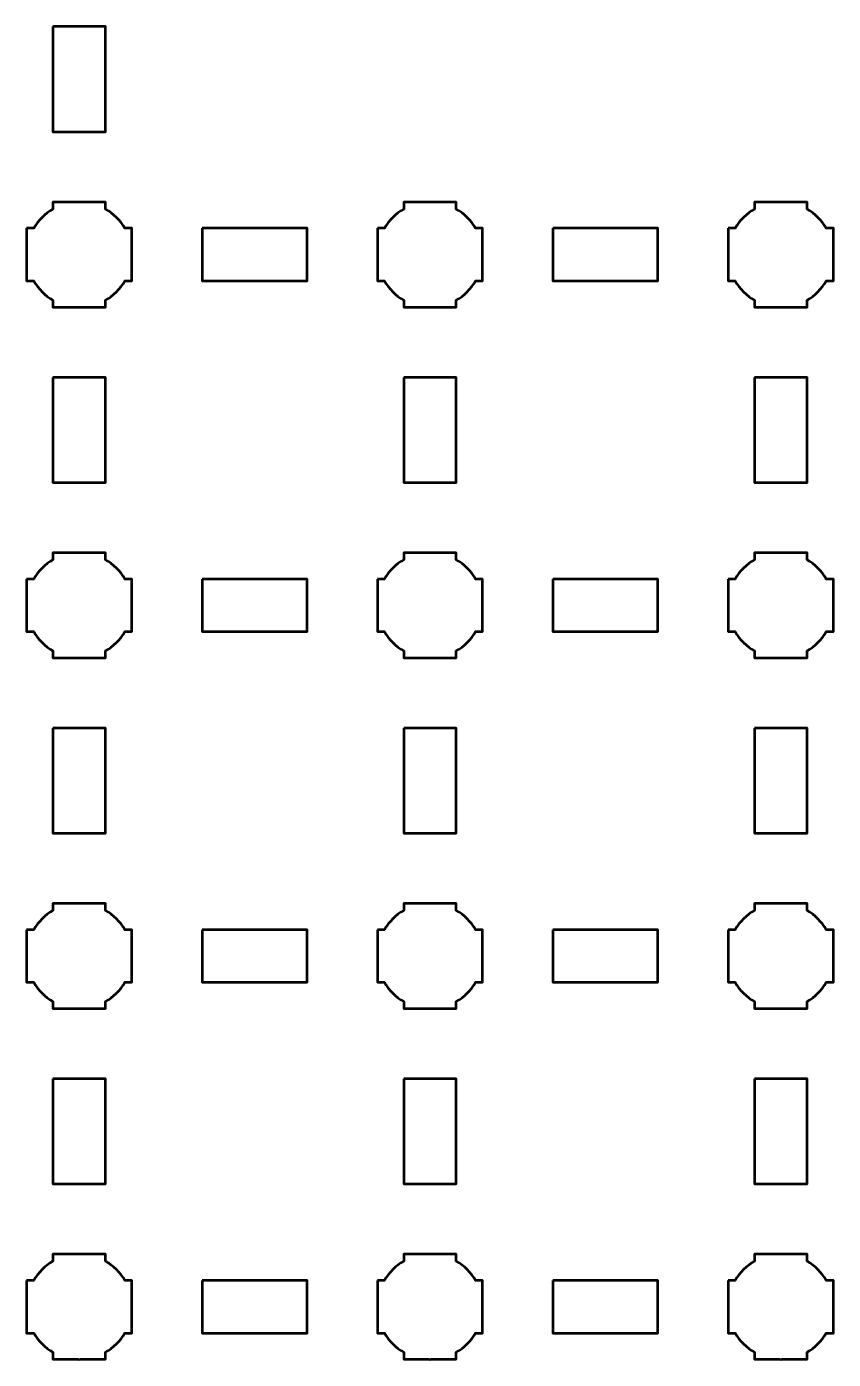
# Model space of a CAD drawing. Header units: centimetres. Extents: x -20.8 to -0.2, y -25.2 to -4.5.
# Drawn here: x -10.8 to -6.2, y -13.15 to -5.55 of the extents above; entities that cross this region are included whole.
import ezdxf

# ---------------------------------------------------------------- set-up
doc = ezdxf.new("R2010")
doc.units = ezdxf.units.CM
doc.header["$MEASUREMENT"] = 0
doc.layers.add('Layer 1', color=7, linetype='Continuous')

msp = doc.modelspace()

# ---------------------------------------------------------------- linework, layer by layer
at = {"layer": 'Layer 1', "lineweight": 53}
for points, knots in [([(-10.64995, -5.54992), (-10.64995, -5.54992), (-10.34994, -5.54992), (-10.34994, -5.54992), (-10.34994, -5.54992), (-10.34994, -5.54992), (-10.34994, -6.14993), (-10.34994, -6.14993), (-10.34994, -6.14993), (-10.34994, -6.14993), (-10.64995, -6.14993), (-10.64995, -6.14993), (-10.64995, -6.14993), (-10.64995, -6.14993), (-10.64995, -5.54992), (-10.64995, -5.54992)], [0, 0, 0, 0, 0.25, 0.25, 0.25, 0.25, 0.5, 0.5, 0.5, 0.5, 0.75, 0.75, 0.75, 0.75, 1, 1, 1, 1]), ([(-10.80001, -6.69995), (-10.80001, -6.69995), (-10.75981, -6.69995), (-10.75981, -6.69995), (-10.75981, -6.69995), (-10.73348, -6.65443), (-10.69552, -6.6165), (-10.65001, -6.59017), (-10.65001, -6.59017), (-10.65001, -6.59017), (-10.65001, -6.54995), (-10.65001, -6.54995), (-10.65001, -6.54995), (-10.65001, -6.54995), (-10.35001, -6.54995), (-10.35001, -6.54995), (-10.35001, -6.54995), (-10.35001, -6.54995), (-10.35001, -6.59014), (-10.35001, -6.59014), (-10.35001, -6.59014), (-10.30448, -6.61647), (-10.26649, -6.65442), (-10.24013, -6.69995), (-10.24013, -6.69995), (-10.24013, -6.69995), (-10.20001, -6.69995), (-10.20001, -6.69995), (-10.20001, -6.69995), (-10.20001, -6.69995), (-10.20001, -6.84537), (-10.20001, -6.84537), (-10.20001, -6.84537), (-10.20001, -6.84537), (-10.19995, -6.85002), (-10.19995, -6.85002), (-10.19995, -6.85002), (-10.19995, -6.85002), (-10.20001, -6.85466), (-10.20001, -6.85466), (-10.20001, -6.85466), (-10.20001, -6.85466), (-10.20001, -6.99995), (-10.20001, -6.99995), (-10.20001, -6.99995), (-10.20001, -6.99995), (-10.24008, -6.99995), (-10.24008, -6.99995), (-10.24008, -6.99995), (-10.26643, -7.04552), (-10.30443, -7.08353), (-10.35001, -7.10989), (-10.35001, -7.10989), (-10.35001, -7.10989), (-10.35001, -7.14995), (-10.35001, -7.14995), (-10.35001, -7.14995), (-10.35001, -7.14995), (-10.49329, -7.14995), (-10.49329, -7.14995), (-10.49329, -7.14995), (-10.49329, -7.14995), (-10.49996, -7.15003), (-10.49996, -7.15003), (-10.49996, -7.15003), (-10.49996, -7.15003), (-10.50664, -7.14995), (-10.50664, -7.14995), (-10.50664, -7.14995), (-10.50664, -7.14995), (-10.65001, -7.14995), (-10.65001, -7.14995), (-10.65001, -7.14995), (-10.65001, -7.14995), (-10.65001, -7.10985), (-10.65001, -7.10985), (-10.65001, -7.10985), (-10.69555, -7.08349), (-10.73353, -7.0455), (-10.75986, -6.99995), (-10.75986, -6.99995), (-10.75986, -6.99995), (-10.80001, -6.99995), (-10.80001, -6.99995), (-10.80001, -6.99995), (-10.80001, -6.99995), (-10.80001, -6.69995), (-10.80001, -6.69995)], [0, 0, 0, 0, 0.0454545, 0.0454545, 0.0454545, 0.0454545, 0.0909091, 0.0909091, 0.0909091, 0.0909091, 0.1363636, 0.1363636, 0.1363636, 0.1363636, 0.1818182, 0.1818182, 0.1818182, 0.1818182, 0.2272727, 0.2272727, 0.2272727, 0.2272727, 0.2727273, 0.2727273, 0.2727273, 0.2727273, 0.3181818, 0.3181818, 0.3181818, 0.3181818, 0.3636364, 0.3636364, 0.3636364, 0.3636364, 0.4090909, 0.4090909, 0.4090909, 0.4090909, 0.4545455, 0.4545455, 0.4545455, 0.4545455, 0.5, 0.5, 0.5, 0.5, 0.5454545, 0.5454545, 0.5454545, 0.5454545, 0.5909091, 0.5909091, 0.5909091, 0.5909091, 0.6363636, 0.6363636, 0.6363636, 0.6363636, 0.6818182, 0.6818182, 0.6818182, 0.6818182, 0.7272727, 0.7272727, 0.7272727, 0.7272727, 0.7727273, 0.7727273, 0.7727273, 0.7727273, 0.8181818, 0.8181818, 0.8181818, 0.8181818, 0.8636364, 0.8636364, 0.8636364, 0.8636364, 0.9090909, 0.9090909, 0.9090909, 0.9090909, 0.9545455, 0.9545455, 0.9545455, 0.9545455, 1, 1, 1, 1]), ([(-8.80001, -6.69995), (-8.80001, -6.69995), (-8.75981, -6.69995), (-8.75981, -6.69995), (-8.75981, -6.69995), (-8.73348, -6.65443), (-8.69552, -6.6165), (-8.65001, -6.59017), (-8.65001, -6.59017), (-8.65001, -6.59017), (-8.65001, -6.54995), (-8.65001, -6.54995), (-8.65001, -6.54995), (-8.65001, -6.54995), (-8.35001, -6.54995), (-8.35001, -6.54995), (-8.35001, -6.54995), (-8.35001, -6.54995), (-8.35001, -6.59014), (-8.35001, -6.59014), (-8.35001, -6.59014), (-8.30448, -6.61647), (-8.26649, -6.65442), (-8.24013, -6.69995), (-8.24013, -6.69995), (-8.24013, -6.69995), (-8.20001, -6.69995), (-8.20001, -6.69995), (-8.20001, -6.69995), (-8.20001, -6.69995), (-8.20001, -6.84537), (-8.20001, -6.84537), (-8.20001, -6.84537), (-8.20001, -6.84537), (-8.19995, -6.85002), (-8.19995, -6.85002), (-8.19995, -6.85002), (-8.19995, -6.85002), (-8.20001, -6.85466), (-8.20001, -6.85466), (-8.20001, -6.85466), (-8.20001, -6.85466), (-8.20001, -6.99995), (-8.20001, -6.99995), (-8.20001, -6.99995), (-8.20001, -6.99995), (-8.24008, -6.99995), (-8.24008, -6.99995), (-8.24008, -6.99995), (-8.26643, -7.04552), (-8.30443, -7.08353), (-8.35001, -7.10989), (-8.35001, -7.10989), (-8.35001, -7.10989), (-8.35001, -7.14995), (-8.35001, -7.14995), (-8.35001, -7.14995), (-8.35001, -7.14995), (-8.49329, -7.14995), (-8.49329, -7.14995), (-8.49329, -7.14995), (-8.49329, -7.14995), (-8.49996, -7.15003), (-8.49996, -7.15003), (-8.49996, -7.15003), (-8.49996, -7.15003), (-8.50664, -7.14995), (-8.50664, -7.14995), (-8.50664, -7.14995), (-8.50664, -7.14995), (-8.65001, -7.14995), (-8.65001, -7.14995), (-8.65001, -7.14995), (-8.65001, -7.14995), (-8.65001, -7.10985), (-8.65001, -7.10985), (-8.65001, -7.10985), (-8.69555, -7.08349), (-8.73353, -7.0455), (-8.75986, -6.99995), (-8.75986, -6.99995), (-8.75986, -6.99995), (-8.80001, -6.99995), (-8.80001, -6.99995), (-8.80001, -6.99995), (-8.80001, -6.99995), (-8.80001, -6.69995), (-8.80001, -6.69995)], [0, 0, 0, 0, 0.0454545, 0.0454545, 0.0454545, 0.0454545, 0.0909091, 0.0909091, 0.0909091, 0.0909091, 0.1363636, 0.1363636, 0.1363636, 0.1363636, 0.1818182, 0.1818182, 0.1818182, 0.1818182, 0.2272727, 0.2272727, 0.2272727, 0.2272727, 0.2727273, 0.2727273, 0.2727273, 0.2727273, 0.3181818, 0.3181818, 0.3181818, 0.3181818, 0.3636364, 0.3636364, 0.3636364, 0.3636364, 0.4090909, 0.4090909, 0.4090909, 0.4090909, 0.4545455, 0.4545455, 0.4545455, 0.4545455, 0.5, 0.5, 0.5, 0.5, 0.5454545, 0.5454545, 0.5454545, 0.5454545, 0.5909091, 0.5909091, 0.5909091, 0.5909091, 0.6363636, 0.6363636, 0.6363636, 0.6363636, 0.6818182, 0.6818182, 0.6818182, 0.6818182, 0.7272727, 0.7272727, 0.7272727, 0.7272727, 0.7727273, 0.7727273, 0.7727273, 0.7727273, 0.8181818, 0.8181818, 0.8181818, 0.8181818, 0.8636364, 0.8636364, 0.8636364, 0.8636364, 0.9090909, 0.9090909, 0.9090909, 0.9090909, 0.9545455, 0.9545455, 0.9545455, 0.9545455, 1, 1, 1, 1]), ([(-6.80001, -6.69995), (-6.80001, -6.69995), (-6.75981, -6.69995), (-6.75981, -6.69995), (-6.75981, -6.69995), (-6.73348, -6.65443), (-6.69552, -6.6165), (-6.65001, -6.59017), (-6.65001, -6.59017), (-6.65001, -6.59017), (-6.65001, -6.54995), (-6.65001, -6.54995), (-6.65001, -6.54995), (-6.65001, -6.54995), (-6.35001, -6.54995), (-6.35001, -6.54995), (-6.35001, -6.54995), (-6.35001, -6.54995), (-6.35001, -6.59014), (-6.35001, -6.59014), (-6.35001, -6.59014), (-6.30448, -6.61647), (-6.26649, -6.65442), (-6.24013, -6.69995), (-6.24013, -6.69995), (-6.24013, -6.69995), (-6.20001, -6.69995), (-6.20001, -6.69995), (-6.20001, -6.69995), (-6.20001, -6.69995), (-6.20001, -6.84537), (-6.20001, -6.84537), (-6.20001, -6.84537), (-6.20001, -6.84537), (-6.19995, -6.85002), (-6.19995, -6.85002), (-6.19995, -6.85002), (-6.19995, -6.85002), (-6.20001, -6.85466), (-6.20001, -6.85466), (-6.20001, -6.85466), (-6.20001, -6.85466), (-6.20001, -6.99995), (-6.20001, -6.99995), (-6.20001, -6.99995), (-6.20001, -6.99995), (-6.24008, -6.99995), (-6.24008, -6.99995), (-6.24008, -6.99995), (-6.26643, -7.04552), (-6.30443, -7.08353), (-6.35001, -7.10989), (-6.35001, -7.10989), (-6.35001, -7.10989), (-6.35001, -7.14995), (-6.35001, -7.14995), (-6.35001, -7.14995), (-6.35001, -7.14995), (-6.49329, -7.14995), (-6.49329, -7.14995), (-6.49329, -7.14995), (-6.49329, -7.14995), (-6.49996, -7.15003), (-6.49996, -7.15003), (-6.49996, -7.15003), (-6.49996, -7.15003), (-6.50664, -7.14995), (-6.50664, -7.14995), (-6.50664, -7.14995), (-6.50664, -7.14995), (-6.65001, -7.14995), (-6.65001, -7.14995), (-6.65001, -7.14995), (-6.65001, -7.14995), (-6.65001, -7.10985), (-6.65001, -7.10985), (-6.65001, -7.10985), (-6.69555, -7.08349), (-6.73353, -7.0455), (-6.75986, -6.99995), (-6.75986, -6.99995), (-6.75986, -6.99995), (-6.80001, -6.99995), (-6.80001, -6.99995), (-6.80001, -6.99995), (-6.80001, -6.99995), (-6.80001, -6.69995), (-6.80001, -6.69995)], [0, 0, 0, 0, 0.0454545, 0.0454545, 0.0454545, 0.0454545, 0.0909091, 0.0909091, 0.0909091, 0.0909091, 0.1363636, 0.1363636, 0.1363636, 0.1363636, 0.1818182, 0.1818182, 0.1818182, 0.1818182, 0.2272727, 0.2272727, 0.2272727, 0.2272727, 0.2727273, 0.2727273, 0.2727273, 0.2727273, 0.3181818, 0.3181818, 0.3181818, 0.3181818, 0.3636364, 0.3636364, 0.3636364, 0.3636364, 0.4090909, 0.4090909, 0.4090909, 0.4090909, 0.4545455, 0.4545455, 0.4545455, 0.4545455, 0.5, 0.5, 0.5, 0.5, 0.5454545, 0.5454545, 0.5454545, 0.5454545, 0.5909091, 0.5909091, 0.5909091, 0.5909091, 0.6363636, 0.6363636, 0.6363636, 0.6363636, 0.6818182, 0.6818182, 0.6818182, 0.6818182, 0.7272727, 0.7272727, 0.7272727, 0.7272727, 0.7727273, 0.7727273, 0.7727273, 0.7727273, 0.8181818, 0.8181818, 0.8181818, 0.8181818, 0.8636364, 0.8636364, 0.8636364, 0.8636364, 0.9090909, 0.9090909, 0.9090909, 0.9090909, 0.9545455, 0.9545455, 0.9545455, 0.9545455, 1, 1, 1, 1]), ([(-9.79993, -6.69994), (-9.79993, -6.69994), (-9.19993, -6.69994), (-9.19993, -6.69994), (-9.19993, -6.69994), (-9.19993, -6.69994), (-9.19993, -6.99994), (-9.19993, -6.99994), (-9.19993, -6.99994), (-9.19993, -6.99994), (-9.79993, -6.99994), (-9.79993, -6.99994), (-9.79993, -6.99994), (-9.79993, -6.99994), (-9.79993, -6.69994), (-9.79993, -6.69994)], [0, 0, 0, 0, 0.25, 0.25, 0.25, 0.25, 0.5, 0.5, 0.5, 0.5, 0.75, 0.75, 0.75, 0.75, 1, 1, 1, 1]), ([(-7.79996, -6.69987), (-7.79996, -6.69987), (-7.19996, -6.69987), (-7.19996, -6.69987), (-7.19996, -6.69987), (-7.19996, -6.69987), (-7.19996, -6.99987), (-7.19996, -6.99987), (-7.19996, -6.99987), (-7.19996, -6.99987), (-7.79996, -6.99987), (-7.79996, -6.99987), (-7.79996, -6.99987), (-7.79996, -6.99987), (-7.79996, -6.69987), (-7.79996, -6.69987)], [0, 0, 0, 0, 0.25, 0.25, 0.25, 0.25, 0.5, 0.5, 0.5, 0.5, 0.75, 0.75, 0.75, 0.75, 1, 1, 1, 1]), ([(-10.64995, -7.54999), (-10.64995, -7.54999), (-10.34994, -7.54999), (-10.34994, -7.54999), (-10.34994, -7.54999), (-10.34994, -7.54999), (-10.34994, -8.14999), (-10.34994, -8.14999), (-10.34994, -8.14999), (-10.34994, -8.14999), (-10.64995, -8.14999), (-10.64995, -8.14999), (-10.64995, -8.14999), (-10.64995, -8.14999), (-10.64995, -7.54999), (-10.64995, -7.54999)], [0, 0, 0, 0, 0.25, 0.25, 0.25, 0.25, 0.5, 0.5, 0.5, 0.5, 0.75, 0.75, 0.75, 0.75, 1, 1, 1, 1]), ([(-8.64995, -7.54999), (-8.64995, -7.54999), (-8.34994, -7.54999), (-8.34994, -7.54999), (-8.34994, -7.54999), (-8.34994, -7.54999), (-8.34994, -8.14999), (-8.34994, -8.14999), (-8.34994, -8.14999), (-8.34994, -8.14999), (-8.64995, -8.14999), (-8.64995, -8.14999), (-8.64995, -8.14999), (-8.64995, -8.14999), (-8.64995, -7.54999), (-8.64995, -7.54999)], [0, 0, 0, 0, 0.25, 0.25, 0.25, 0.25, 0.5, 0.5, 0.5, 0.5, 0.75, 0.75, 0.75, 0.75, 1, 1, 1, 1]), ([(-6.64998, -7.54999), (-6.64998, -7.54999), (-6.34998, -7.54999), (-6.34998, -7.54999), (-6.34998, -7.54999), (-6.34998, -7.54999), (-6.34998, -8.14999), (-6.34998, -8.14999), (-6.34998, -8.14999), (-6.34998, -8.14999), (-6.64998, -8.14999), (-6.64998, -8.14999), (-6.64998, -8.14999), (-6.64998, -8.14999), (-6.64998, -7.54999), (-6.64998, -7.54999)], [0, 0, 0, 0, 0.25, 0.25, 0.25, 0.25, 0.5, 0.5, 0.5, 0.5, 0.75, 0.75, 0.75, 0.75, 1, 1, 1, 1]), ([(-10.80001, -8.69995), (-10.80001, -8.69995), (-10.75981, -8.69995), (-10.75981, -8.69995), (-10.75981, -8.69995), (-10.73348, -8.65443), (-10.69552, -8.6165), (-10.65001, -8.59017), (-10.65001, -8.59017), (-10.65001, -8.59017), (-10.65001, -8.54995), (-10.65001, -8.54995), (-10.65001, -8.54995), (-10.65001, -8.54995), (-10.35001, -8.54995), (-10.35001, -8.54995), (-10.35001, -8.54995), (-10.35001, -8.54995), (-10.35001, -8.59014), (-10.35001, -8.59014), (-10.35001, -8.59014), (-10.30448, -8.61647), (-10.26649, -8.65442), (-10.24013, -8.69995), (-10.24013, -8.69995), (-10.24013, -8.69995), (-10.20001, -8.69995), (-10.20001, -8.69995), (-10.20001, -8.69995), (-10.20001, -8.69995), (-10.20001, -8.84537), (-10.20001, -8.84537), (-10.20001, -8.84537), (-10.20001, -8.84537), (-10.19995, -8.85002), (-10.19995, -8.85002), (-10.19995, -8.85002), (-10.19995, -8.85002), (-10.20001, -8.85466), (-10.20001, -8.85466), (-10.20001, -8.85466), (-10.20001, -8.85466), (-10.20001, -8.99995), (-10.20001, -8.99995), (-10.20001, -8.99995), (-10.20001, -8.99995), (-10.24008, -8.99995), (-10.24008, -8.99995), (-10.24008, -8.99995), (-10.26643, -9.04552), (-10.30443, -9.08353), (-10.35001, -9.10989), (-10.35001, -9.10989), (-10.35001, -9.10989), (-10.35001, -9.14995), (-10.35001, -9.14995), (-10.35001, -9.14995), (-10.35001, -9.14995), (-10.49329, -9.14995), (-10.49329, -9.14995), (-10.49329, -9.14995), (-10.49329, -9.14995), (-10.49996, -9.15003), (-10.49996, -9.15003), (-10.49996, -9.15003), (-10.49996, -9.15003), (-10.50664, -9.14995), (-10.50664, -9.14995), (-10.50664, -9.14995), (-10.50664, -9.14995), (-10.65001, -9.14995), (-10.65001, -9.14995), (-10.65001, -9.14995), (-10.65001, -9.14995), (-10.65001, -9.10985), (-10.65001, -9.10985), (-10.65001, -9.10985), (-10.69555, -9.08349), (-10.73353, -9.0455), (-10.75986, -8.99995), (-10.75986, -8.99995), (-10.75986, -8.99995), (-10.80001, -8.99995), (-10.80001, -8.99995), (-10.80001, -8.99995), (-10.80001, -8.99995), (-10.80001, -8.69995), (-10.80001, -8.69995)], [0, 0, 0, 0, 0.0454545, 0.0454545, 0.0454545, 0.0454545, 0.0909091, 0.0909091, 0.0909091, 0.0909091, 0.1363636, 0.1363636, 0.1363636, 0.1363636, 0.1818182, 0.1818182, 0.1818182, 0.1818182, 0.2272727, 0.2272727, 0.2272727, 0.2272727, 0.2727273, 0.2727273, 0.2727273, 0.2727273, 0.3181818, 0.3181818, 0.3181818, 0.3181818, 0.3636364, 0.3636364, 0.3636364, 0.3636364, 0.4090909, 0.4090909, 0.4090909, 0.4090909, 0.4545455, 0.4545455, 0.4545455, 0.4545455, 0.5, 0.5, 0.5, 0.5, 0.5454545, 0.5454545, 0.5454545, 0.5454545, 0.5909091, 0.5909091, 0.5909091, 0.5909091, 0.6363636, 0.6363636, 0.6363636, 0.6363636, 0.6818182, 0.6818182, 0.6818182, 0.6818182, 0.7272727, 0.7272727, 0.7272727, 0.7272727, 0.7727273, 0.7727273, 0.7727273, 0.7727273, 0.8181818, 0.8181818, 0.8181818, 0.8181818, 0.8636364, 0.8636364, 0.8636364, 0.8636364, 0.9090909, 0.9090909, 0.9090909, 0.9090909, 0.9545455, 0.9545455, 0.9545455, 0.9545455, 1, 1, 1, 1]), ([(-8.80001, -8.69995), (-8.80001, -8.69995), (-8.75981, -8.69995), (-8.75981, -8.69995), (-8.75981, -8.69995), (-8.73348, -8.65443), (-8.69552, -8.6165), (-8.65001, -8.59017), (-8.65001, -8.59017), (-8.65001, -8.59017), (-8.65001, -8.54995), (-8.65001, -8.54995), (-8.65001, -8.54995), (-8.65001, -8.54995), (-8.35001, -8.54995), (-8.35001, -8.54995), (-8.35001, -8.54995), (-8.35001, -8.54995), (-8.35001, -8.59014), (-8.35001, -8.59014), (-8.35001, -8.59014), (-8.30448, -8.61647), (-8.26649, -8.65442), (-8.24013, -8.69995), (-8.24013, -8.69995), (-8.24013, -8.69995), (-8.20001, -8.69995), (-8.20001, -8.69995), (-8.20001, -8.69995), (-8.20001, -8.69995), (-8.20001, -8.84537), (-8.20001, -8.84537), (-8.20001, -8.84537), (-8.20001, -8.84537), (-8.19995, -8.85002), (-8.19995, -8.85002), (-8.19995, -8.85002), (-8.19995, -8.85002), (-8.20001, -8.85466), (-8.20001, -8.85466), (-8.20001, -8.85466), (-8.20001, -8.85466), (-8.20001, -8.99995), (-8.20001, -8.99995), (-8.20001, -8.99995), (-8.20001, -8.99995), (-8.24008, -8.99995), (-8.24008, -8.99995), (-8.24008, -8.99995), (-8.26643, -9.04552), (-8.30443, -9.08353), (-8.35001, -9.10989), (-8.35001, -9.10989), (-8.35001, -9.10989), (-8.35001, -9.14995), (-8.35001, -9.14995), (-8.35001, -9.14995), (-8.35001, -9.14995), (-8.49329, -9.14995), (-8.49329, -9.14995), (-8.49329, -9.14995), (-8.49329, -9.14995), (-8.49996, -9.15003), (-8.49996, -9.15003), (-8.49996, -9.15003), (-8.49996, -9.15003), (-8.50664, -9.14995), (-8.50664, -9.14995), (-8.50664, -9.14995), (-8.50664, -9.14995), (-8.65001, -9.14995), (-8.65001, -9.14995), (-8.65001, -9.14995), (-8.65001, -9.14995), (-8.65001, -9.10985), (-8.65001, -9.10985), (-8.65001, -9.10985), (-8.69555, -9.08349), (-8.73353, -9.0455), (-8.75986, -8.99995), (-8.75986, -8.99995), (-8.75986, -8.99995), (-8.80001, -8.99995), (-8.80001, -8.99995), (-8.80001, -8.99995), (-8.80001, -8.99995), (-8.80001, -8.69995), (-8.80001, -8.69995)], [0, 0, 0, 0, 0.0454545, 0.0454545, 0.0454545, 0.0454545, 0.0909091, 0.0909091, 0.0909091, 0.0909091, 0.1363636, 0.1363636, 0.1363636, 0.1363636, 0.1818182, 0.1818182, 0.1818182, 0.1818182, 0.2272727, 0.2272727, 0.2272727, 0.2272727, 0.2727273, 0.2727273, 0.2727273, 0.2727273, 0.3181818, 0.3181818, 0.3181818, 0.3181818, 0.3636364, 0.3636364, 0.3636364, 0.3636364, 0.4090909, 0.4090909, 0.4090909, 0.4090909, 0.4545455, 0.4545455, 0.4545455, 0.4545455, 0.5, 0.5, 0.5, 0.5, 0.5454545, 0.5454545, 0.5454545, 0.5454545, 0.5909091, 0.5909091, 0.5909091, 0.5909091, 0.6363636, 0.6363636, 0.6363636, 0.6363636, 0.6818182, 0.6818182, 0.6818182, 0.6818182, 0.7272727, 0.7272727, 0.7272727, 0.7272727, 0.7727273, 0.7727273, 0.7727273, 0.7727273, 0.8181818, 0.8181818, 0.8181818, 0.8181818, 0.8636364, 0.8636364, 0.8636364, 0.8636364, 0.9090909, 0.9090909, 0.9090909, 0.9090909, 0.9545455, 0.9545455, 0.9545455, 0.9545455, 1, 1, 1, 1]), ([(-6.80001, -8.69995), (-6.80001, -8.69995), (-6.75981, -8.69995), (-6.75981, -8.69995), (-6.75981, -8.69995), (-6.73348, -8.65443), (-6.69552, -8.6165), (-6.65001, -8.59017), (-6.65001, -8.59017), (-6.65001, -8.59017), (-6.65001, -8.54995), (-6.65001, -8.54995), (-6.65001, -8.54995), (-6.65001, -8.54995), (-6.35001, -8.54995), (-6.35001, -8.54995), (-6.35001, -8.54995), (-6.35001, -8.54995), (-6.35001, -8.59014), (-6.35001, -8.59014), (-6.35001, -8.59014), (-6.30448, -8.61647), (-6.26649, -8.65442), (-6.24013, -8.69995), (-6.24013, -8.69995), (-6.24013, -8.69995), (-6.20001, -8.69995), (-6.20001, -8.69995), (-6.20001, -8.69995), (-6.20001, -8.69995), (-6.20001, -8.84537), (-6.20001, -8.84537), (-6.20001, -8.84537), (-6.20001, -8.84537), (-6.19995, -8.85002), (-6.19995, -8.85002), (-6.19995, -8.85002), (-6.19995, -8.85002), (-6.20001, -8.85466), (-6.20001, -8.85466), (-6.20001, -8.85466), (-6.20001, -8.85466), (-6.20001, -8.99995), (-6.20001, -8.99995), (-6.20001, -8.99995), (-6.20001, -8.99995), (-6.24008, -8.99995), (-6.24008, -8.99995), (-6.24008, -8.99995), (-6.26643, -9.04552), (-6.30443, -9.08353), (-6.35001, -9.10989), (-6.35001, -9.10989), (-6.35001, -9.10989), (-6.35001, -9.14995), (-6.35001, -9.14995), (-6.35001, -9.14995), (-6.35001, -9.14995), (-6.49329, -9.14995), (-6.49329, -9.14995), (-6.49329, -9.14995), (-6.49329, -9.14995), (-6.49996, -9.15003), (-6.49996, -9.15003), (-6.49996, -9.15003), (-6.49996, -9.15003), (-6.50664, -9.14995), (-6.50664, -9.14995), (-6.50664, -9.14995), (-6.50664, -9.14995), (-6.65001, -9.14995), (-6.65001, -9.14995), (-6.65001, -9.14995), (-6.65001, -9.14995), (-6.65001, -9.10985), (-6.65001, -9.10985), (-6.65001, -9.10985), (-6.69555, -9.08349), (-6.73353, -9.0455), (-6.75986, -8.99995), (-6.75986, -8.99995), (-6.75986, -8.99995), (-6.80001, -8.99995), (-6.80001, -8.99995), (-6.80001, -8.99995), (-6.80001, -8.99995), (-6.80001, -8.69995), (-6.80001, -8.69995)], [0, 0, 0, 0, 0.0454545, 0.0454545, 0.0454545, 0.0454545, 0.0909091, 0.0909091, 0.0909091, 0.0909091, 0.1363636, 0.1363636, 0.1363636, 0.1363636, 0.1818182, 0.1818182, 0.1818182, 0.1818182, 0.2272727, 0.2272727, 0.2272727, 0.2272727, 0.2727273, 0.2727273, 0.2727273, 0.2727273, 0.3181818, 0.3181818, 0.3181818, 0.3181818, 0.3636364, 0.3636364, 0.3636364, 0.3636364, 0.4090909, 0.4090909, 0.4090909, 0.4090909, 0.4545455, 0.4545455, 0.4545455, 0.4545455, 0.5, 0.5, 0.5, 0.5, 0.5454545, 0.5454545, 0.5454545, 0.5454545, 0.5909091, 0.5909091, 0.5909091, 0.5909091, 0.6363636, 0.6363636, 0.6363636, 0.6363636, 0.6818182, 0.6818182, 0.6818182, 0.6818182, 0.7272727, 0.7272727, 0.7272727, 0.7272727, 0.7727273, 0.7727273, 0.7727273, 0.7727273, 0.8181818, 0.8181818, 0.8181818, 0.8181818, 0.8636364, 0.8636364, 0.8636364, 0.8636364, 0.9090909, 0.9090909, 0.9090909, 0.9090909, 0.9545455, 0.9545455, 0.9545455, 0.9545455, 1, 1, 1, 1]), ([(-9.79993, -8.69994), (-9.79993, -8.69994), (-9.19993, -8.69994), (-9.19993, -8.69994), (-9.19993, -8.69994), (-9.19993, -8.69994), (-9.19993, -8.99994), (-9.19993, -8.99994), (-9.19993, -8.99994), (-9.19993, -8.99994), (-9.79993, -8.99994), (-9.79993, -8.99994), (-9.79993, -8.99994), (-9.79993, -8.99994), (-9.79993, -8.69994), (-9.79993, -8.69994)], [0, 0, 0, 0, 0.25, 0.25, 0.25, 0.25, 0.5, 0.5, 0.5, 0.5, 0.75, 0.75, 0.75, 0.75, 1, 1, 1, 1]), ([(-7.79993, -8.69994), (-7.79993, -8.69994), (-7.19993, -8.69994), (-7.19993, -8.69994), (-7.19993, -8.69994), (-7.19993, -8.69994), (-7.19993, -8.99994), (-7.19993, -8.99994), (-7.19993, -8.99994), (-7.19993, -8.99994), (-7.79993, -8.99994), (-7.79993, -8.99994), (-7.79993, -8.99994), (-7.79993, -8.99994), (-7.79993, -8.69994), (-7.79993, -8.69994)], [0, 0, 0, 0, 0.25, 0.25, 0.25, 0.25, 0.5, 0.5, 0.5, 0.5, 0.75, 0.75, 0.75, 0.75, 1, 1, 1, 1]), ([(-10.64995, -9.54992), (-10.64995, -9.54992), (-10.34994, -9.54992), (-10.34994, -9.54992), (-10.34994, -9.54992), (-10.34994, -9.54992), (-10.34994, -10.14993), (-10.34994, -10.14993), (-10.34994, -10.14993), (-10.34994, -10.14993), (-10.64995, -10.14993), (-10.64995, -10.14993), (-10.64995, -10.14993), (-10.64995, -10.14993), (-10.64995, -9.54992), (-10.64995, -9.54992)], [0, 0, 0, 0, 0.25, 0.25, 0.25, 0.25, 0.5, 0.5, 0.5, 0.5, 0.75, 0.75, 0.75, 0.75, 1, 1, 1, 1]), ([(-8.64995, -9.54992), (-8.64995, -9.54992), (-8.34994, -9.54992), (-8.34994, -9.54992), (-8.34994, -9.54992), (-8.34994, -9.54992), (-8.34994, -10.14993), (-8.34994, -10.14993), (-8.34994, -10.14993), (-8.34994, -10.14993), (-8.64995, -10.14993), (-8.64995, -10.14993), (-8.64995, -10.14993), (-8.64995, -10.14993), (-8.64995, -9.54992), (-8.64995, -9.54992)], [0, 0, 0, 0, 0.25, 0.25, 0.25, 0.25, 0.5, 0.5, 0.5, 0.5, 0.75, 0.75, 0.75, 0.75, 1, 1, 1, 1]), ([(-6.64998, -9.54992), (-6.64998, -9.54992), (-6.34998, -9.54992), (-6.34998, -9.54992), (-6.34998, -9.54992), (-6.34998, -9.54992), (-6.34998, -10.14993), (-6.34998, -10.14993), (-6.34998, -10.14993), (-6.34998, -10.14993), (-6.64998, -10.14993), (-6.64998, -10.14993), (-6.64998, -10.14993), (-6.64998, -10.14993), (-6.64998, -9.54992), (-6.64998, -9.54992)], [0, 0, 0, 0, 0.25, 0.25, 0.25, 0.25, 0.5, 0.5, 0.5, 0.5, 0.75, 0.75, 0.75, 0.75, 1, 1, 1, 1]), ([(-10.80001, -10.69995), (-10.80001, -10.69995), (-10.75981, -10.69995), (-10.75981, -10.69995), (-10.75981, -10.69995), (-10.73348, -10.65443), (-10.69552, -10.6165), (-10.65001, -10.59017), (-10.65001, -10.59017), (-10.65001, -10.59017), (-10.65001, -10.54995), (-10.65001, -10.54995), (-10.65001, -10.54995), (-10.65001, -10.54995), (-10.35001, -10.54995), (-10.35001, -10.54995), (-10.35001, -10.54995), (-10.35001, -10.54995), (-10.35001, -10.59014), (-10.35001, -10.59014), (-10.35001, -10.59014), (-10.30448, -10.61647), (-10.26649, -10.65442), (-10.24013, -10.69995), (-10.24013, -10.69995), (-10.24013, -10.69995), (-10.20001, -10.69995), (-10.20001, -10.69995), (-10.20001, -10.69995), (-10.20001, -10.69995), (-10.20001, -10.84537), (-10.20001, -10.84537), (-10.20001, -10.84537), (-10.20001, -10.84537), (-10.19995, -10.85002), (-10.19995, -10.85002), (-10.19995, -10.85002), (-10.19995, -10.85002), (-10.20001, -10.85466), (-10.20001, -10.85466), (-10.20001, -10.85466), (-10.20001, -10.85466), (-10.20001, -10.99995), (-10.20001, -10.99995), (-10.20001, -10.99995), (-10.20001, -10.99995), (-10.24008, -10.99995), (-10.24008, -10.99995), (-10.24008, -10.99995), (-10.26643, -11.04552), (-10.30443, -11.08353), (-10.35001, -11.10989), (-10.35001, -11.10989), (-10.35001, -11.10989), (-10.35001, -11.14995), (-10.35001, -11.14995), (-10.35001, -11.14995), (-10.35001, -11.14995), (-10.49329, -11.14995), (-10.49329, -11.14995), (-10.49329, -11.14995), (-10.49329, -11.14995), (-10.49996, -11.15003), (-10.49996, -11.15003), (-10.49996, -11.15003), (-10.49996, -11.15003), (-10.50664, -11.14995), (-10.50664, -11.14995), (-10.50664, -11.14995), (-10.50664, -11.14995), (-10.65001, -11.14995), (-10.65001, -11.14995), (-10.65001, -11.14995), (-10.65001, -11.14995), (-10.65001, -11.10985), (-10.65001, -11.10985), (-10.65001, -11.10985), (-10.69555, -11.08349), (-10.73353, -11.0455), (-10.75986, -10.99995), (-10.75986, -10.99995), (-10.75986, -10.99995), (-10.80001, -10.99995), (-10.80001, -10.99995), (-10.80001, -10.99995), (-10.80001, -10.99995), (-10.80001, -10.69995), (-10.80001, -10.69995)], [0, 0, 0, 0, 0.0454545, 0.0454545, 0.0454545, 0.0454545, 0.0909091, 0.0909091, 0.0909091, 0.0909091, 0.1363636, 0.1363636, 0.1363636, 0.1363636, 0.1818182, 0.1818182, 0.1818182, 0.1818182, 0.2272727, 0.2272727, 0.2272727, 0.2272727, 0.2727273, 0.2727273, 0.2727273, 0.2727273, 0.3181818, 0.3181818, 0.3181818, 0.3181818, 0.3636364, 0.3636364, 0.3636364, 0.3636364, 0.4090909, 0.4090909, 0.4090909, 0.4090909, 0.4545455, 0.4545455, 0.4545455, 0.4545455, 0.5, 0.5, 0.5, 0.5, 0.5454545, 0.5454545, 0.5454545, 0.5454545, 0.5909091, 0.5909091, 0.5909091, 0.5909091, 0.6363636, 0.6363636, 0.6363636, 0.6363636, 0.6818182, 0.6818182, 0.6818182, 0.6818182, 0.7272727, 0.7272727, 0.7272727, 0.7272727, 0.7727273, 0.7727273, 0.7727273, 0.7727273, 0.8181818, 0.8181818, 0.8181818, 0.8181818, 0.8636364, 0.8636364, 0.8636364, 0.8636364, 0.9090909, 0.9090909, 0.9090909, 0.9090909, 0.9545455, 0.9545455, 0.9545455, 0.9545455, 1, 1, 1, 1]), ([(-8.80001, -10.69995), (-8.80001, -10.69995), (-8.75981, -10.69995), (-8.75981, -10.69995), (-8.75981, -10.69995), (-8.73348, -10.65443), (-8.69552, -10.6165), (-8.65001, -10.59017), (-8.65001, -10.59017), (-8.65001, -10.59017), (-8.65001, -10.54995), (-8.65001, -10.54995), (-8.65001, -10.54995), (-8.65001, -10.54995), (-8.35001, -10.54995), (-8.35001, -10.54995), (-8.35001, -10.54995), (-8.35001, -10.54995), (-8.35001, -10.59014), (-8.35001, -10.59014), (-8.35001, -10.59014), (-8.30448, -10.61647), (-8.26649, -10.65442), (-8.24013, -10.69995), (-8.24013, -10.69995), (-8.24013, -10.69995), (-8.20001, -10.69995), (-8.20001, -10.69995), (-8.20001, -10.69995), (-8.20001, -10.69995), (-8.20001, -10.84537), (-8.20001, -10.84537), (-8.20001, -10.84537), (-8.20001, -10.84537), (-8.19995, -10.85002), (-8.19995, -10.85002), (-8.19995, -10.85002), (-8.19995, -10.85002), (-8.20001, -10.85466), (-8.20001, -10.85466), (-8.20001, -10.85466), (-8.20001, -10.85466), (-8.20001, -10.99995), (-8.20001, -10.99995), (-8.20001, -10.99995), (-8.20001, -10.99995), (-8.24008, -10.99995), (-8.24008, -10.99995), (-8.24008, -10.99995), (-8.26643, -11.04552), (-8.30443, -11.08353), (-8.35001, -11.10989), (-8.35001, -11.10989), (-8.35001, -11.10989), (-8.35001, -11.14995), (-8.35001, -11.14995), (-8.35001, -11.14995), (-8.35001, -11.14995), (-8.49329, -11.14995), (-8.49329, -11.14995), (-8.49329, -11.14995), (-8.49329, -11.14995), (-8.49996, -11.15003), (-8.49996, -11.15003), (-8.49996, -11.15003), (-8.49996, -11.15003), (-8.50664, -11.14995), (-8.50664, -11.14995), (-8.50664, -11.14995), (-8.50664, -11.14995), (-8.65001, -11.14995), (-8.65001, -11.14995), (-8.65001, -11.14995), (-8.65001, -11.14995), (-8.65001, -11.10985), (-8.65001, -11.10985), (-8.65001, -11.10985), (-8.69555, -11.08349), (-8.73353, -11.0455), (-8.75986, -10.99995), (-8.75986, -10.99995), (-8.75986, -10.99995), (-8.80001, -10.99995), (-8.80001, -10.99995), (-8.80001, -10.99995), (-8.80001, -10.99995), (-8.80001, -10.69995), (-8.80001, -10.69995)], [0, 0, 0, 0, 0.0454545, 0.0454545, 0.0454545, 0.0454545, 0.0909091, 0.0909091, 0.0909091, 0.0909091, 0.1363636, 0.1363636, 0.1363636, 0.1363636, 0.1818182, 0.1818182, 0.1818182, 0.1818182, 0.2272727, 0.2272727, 0.2272727, 0.2272727, 0.2727273, 0.2727273, 0.2727273, 0.2727273, 0.3181818, 0.3181818, 0.3181818, 0.3181818, 0.3636364, 0.3636364, 0.3636364, 0.3636364, 0.4090909, 0.4090909, 0.4090909, 0.4090909, 0.4545455, 0.4545455, 0.4545455, 0.4545455, 0.5, 0.5, 0.5, 0.5, 0.5454545, 0.5454545, 0.5454545, 0.5454545, 0.5909091, 0.5909091, 0.5909091, 0.5909091, 0.6363636, 0.6363636, 0.6363636, 0.6363636, 0.6818182, 0.6818182, 0.6818182, 0.6818182, 0.7272727, 0.7272727, 0.7272727, 0.7272727, 0.7727273, 0.7727273, 0.7727273, 0.7727273, 0.8181818, 0.8181818, 0.8181818, 0.8181818, 0.8636364, 0.8636364, 0.8636364, 0.8636364, 0.9090909, 0.9090909, 0.9090909, 0.9090909, 0.9545455, 0.9545455, 0.9545455, 0.9545455, 1, 1, 1, 1]), ([(-6.80001, -10.69995), (-6.80001, -10.69995), (-6.75981, -10.69995), (-6.75981, -10.69995), (-6.75981, -10.69995), (-6.73348, -10.65443), (-6.69552, -10.6165), (-6.65001, -10.59017), (-6.65001, -10.59017), (-6.65001, -10.59017), (-6.65001, -10.54995), (-6.65001, -10.54995), (-6.65001, -10.54995), (-6.65001, -10.54995), (-6.35001, -10.54995), (-6.35001, -10.54995), (-6.35001, -10.54995), (-6.35001, -10.54995), (-6.35001, -10.59014), (-6.35001, -10.59014), (-6.35001, -10.59014), (-6.30448, -10.61647), (-6.26649, -10.65442), (-6.24013, -10.69995), (-6.24013, -10.69995), (-6.24013, -10.69995), (-6.20001, -10.69995), (-6.20001, -10.69995), (-6.20001, -10.69995), (-6.20001, -10.69995), (-6.20001, -10.84537), (-6.20001, -10.84537), (-6.20001, -10.84537), (-6.20001, -10.84537), (-6.19995, -10.85002), (-6.19995, -10.85002), (-6.19995, -10.85002), (-6.19995, -10.85002), (-6.20001, -10.85466), (-6.20001, -10.85466), (-6.20001, -10.85466), (-6.20001, -10.85466), (-6.20001, -10.99995), (-6.20001, -10.99995), (-6.20001, -10.99995), (-6.20001, -10.99995), (-6.24008, -10.99995), (-6.24008, -10.99995), (-6.24008, -10.99995), (-6.26643, -11.04552), (-6.30443, -11.08353), (-6.35001, -11.10989), (-6.35001, -11.10989), (-6.35001, -11.10989), (-6.35001, -11.14995), (-6.35001, -11.14995), (-6.35001, -11.14995), (-6.35001, -11.14995), (-6.49329, -11.14995), (-6.49329, -11.14995), (-6.49329, -11.14995), (-6.49329, -11.14995), (-6.49996, -11.15003), (-6.49996, -11.15003), (-6.49996, -11.15003), (-6.49996, -11.15003), (-6.50664, -11.14995), (-6.50664, -11.14995), (-6.50664, -11.14995), (-6.50664, -11.14995), (-6.65001, -11.14995), (-6.65001, -11.14995), (-6.65001, -11.14995), (-6.65001, -11.14995), (-6.65001, -11.10985), (-6.65001, -11.10985), (-6.65001, -11.10985), (-6.69555, -11.08349), (-6.73353, -11.0455), (-6.75986, -10.99995), (-6.75986, -10.99995), (-6.75986, -10.99995), (-6.80001, -10.99995), (-6.80001, -10.99995), (-6.80001, -10.99995), (-6.80001, -10.99995), (-6.80001, -10.69995), (-6.80001, -10.69995)], [0, 0, 0, 0, 0.0454545, 0.0454545, 0.0454545, 0.0454545, 0.0909091, 0.0909091, 0.0909091, 0.0909091, 0.1363636, 0.1363636, 0.1363636, 0.1363636, 0.1818182, 0.1818182, 0.1818182, 0.1818182, 0.2272727, 0.2272727, 0.2272727, 0.2272727, 0.2727273, 0.2727273, 0.2727273, 0.2727273, 0.3181818, 0.3181818, 0.3181818, 0.3181818, 0.3636364, 0.3636364, 0.3636364, 0.3636364, 0.4090909, 0.4090909, 0.4090909, 0.4090909, 0.4545455, 0.4545455, 0.4545455, 0.4545455, 0.5, 0.5, 0.5, 0.5, 0.5454545, 0.5454545, 0.5454545, 0.5454545, 0.5909091, 0.5909091, 0.5909091, 0.5909091, 0.6363636, 0.6363636, 0.6363636, 0.6363636, 0.6818182, 0.6818182, 0.6818182, 0.6818182, 0.7272727, 0.7272727, 0.7272727, 0.7272727, 0.7727273, 0.7727273, 0.7727273, 0.7727273, 0.8181818, 0.8181818, 0.8181818, 0.8181818, 0.8636364, 0.8636364, 0.8636364, 0.8636364, 0.9090909, 0.9090909, 0.9090909, 0.9090909, 0.9545455, 0.9545455, 0.9545455, 0.9545455, 1, 1, 1, 1]), ([(-9.79993, -10.69994), (-9.79993, -10.69994), (-9.19993, -10.69994), (-9.19993, -10.69994), (-9.19993, -10.69994), (-9.19993, -10.69994), (-9.19993, -10.99994), (-9.19993, -10.99994), (-9.19993, -10.99994), (-9.19993, -10.99994), (-9.79993, -10.99994), (-9.79993, -10.99994), (-9.79993, -10.99994), (-9.79993, -10.99994), (-9.79993, -10.69994), (-9.79993, -10.69994)], [0, 0, 0, 0, 0.25, 0.25, 0.25, 0.25, 0.5, 0.5, 0.5, 0.5, 0.75, 0.75, 0.75, 0.75, 1, 1, 1, 1]), ([(-7.79996, -10.69987), (-7.79996, -10.69987), (-7.19996, -10.69987), (-7.19996, -10.69987), (-7.19996, -10.69987), (-7.19996, -10.69987), (-7.19996, -10.99987), (-7.19996, -10.99987), (-7.19996, -10.99987), (-7.19996, -10.99987), (-7.79996, -10.99987), (-7.79996, -10.99987), (-7.79996, -10.99987), (-7.79996, -10.99987), (-7.79996, -10.69987), (-7.79996, -10.69987)], [0, 0, 0, 0, 0.25, 0.25, 0.25, 0.25, 0.5, 0.5, 0.5, 0.5, 0.75, 0.75, 0.75, 0.75, 1, 1, 1, 1]), ([(-10.64995, -11.54999), (-10.64995, -11.54999), (-10.34994, -11.54999), (-10.34994, -11.54999), (-10.34994, -11.54999), (-10.34994, -11.54999), (-10.34994, -12.14999), (-10.34994, -12.14999), (-10.34994, -12.14999), (-10.34994, -12.14999), (-10.64995, -12.14999), (-10.64995, -12.14999), (-10.64995, -12.14999), (-10.64995, -12.14999), (-10.64995, -11.54999), (-10.64995, -11.54999)], [0, 0, 0, 0, 0.25, 0.25, 0.25, 0.25, 0.5, 0.5, 0.5, 0.5, 0.75, 0.75, 0.75, 0.75, 1, 1, 1, 1]), ([(-8.64995, -11.54999), (-8.64995, -11.54999), (-8.34994, -11.54999), (-8.34994, -11.54999), (-8.34994, -11.54999), (-8.34994, -11.54999), (-8.34994, -12.14999), (-8.34994, -12.14999), (-8.34994, -12.14999), (-8.34994, -12.14999), (-8.64995, -12.14999), (-8.64995, -12.14999), (-8.64995, -12.14999), (-8.64995, -12.14999), (-8.64995, -11.54999), (-8.64995, -11.54999)], [0, 0, 0, 0, 0.25, 0.25, 0.25, 0.25, 0.5, 0.5, 0.5, 0.5, 0.75, 0.75, 0.75, 0.75, 1, 1, 1, 1]), ([(-6.64998, -11.54999), (-6.64998, -11.54999), (-6.34998, -11.54999), (-6.34998, -11.54999), (-6.34998, -11.54999), (-6.34998, -11.54999), (-6.34998, -12.14999), (-6.34998, -12.14999), (-6.34998, -12.14999), (-6.34998, -12.14999), (-6.64998, -12.14999), (-6.64998, -12.14999), (-6.64998, -12.14999), (-6.64998, -12.14999), (-6.64998, -11.54999), (-6.64998, -11.54999)], [0, 0, 0, 0, 0.25, 0.25, 0.25, 0.25, 0.5, 0.5, 0.5, 0.5, 0.75, 0.75, 0.75, 0.75, 1, 1, 1, 1]), ([(-10.80001, -12.69995), (-10.80001, -12.69995), (-10.75981, -12.69995), (-10.75981, -12.69995), (-10.75981, -12.69995), (-10.73348, -12.65443), (-10.69552, -12.6165), (-10.65001, -12.59017), (-10.65001, -12.59017), (-10.65001, -12.59017), (-10.65001, -12.54995), (-10.65001, -12.54995), (-10.65001, -12.54995), (-10.65001, -12.54995), (-10.35001, -12.54995), (-10.35001, -12.54995), (-10.35001, -12.54995), (-10.35001, -12.54995), (-10.35001, -12.59014), (-10.35001, -12.59014), (-10.35001, -12.59014), (-10.30448, -12.61647), (-10.26649, -12.65442), (-10.24013, -12.69995), (-10.24013, -12.69995), (-10.24013, -12.69995), (-10.20001, -12.69995), (-10.20001, -12.69995), (-10.20001, -12.69995), (-10.20001, -12.69995), (-10.20001, -12.84537), (-10.20001, -12.84537), (-10.20001, -12.84537), (-10.20001, -12.84537), (-10.19995, -12.85002), (-10.19995, -12.85002), (-10.19995, -12.85002), (-10.19995, -12.85002), (-10.20001, -12.85466), (-10.20001, -12.85466), (-10.20001, -12.85466), (-10.20001, -12.85466), (-10.20001, -12.99995), (-10.20001, -12.99995), (-10.20001, -12.99995), (-10.20001, -12.99995), (-10.24008, -12.99995), (-10.24008, -12.99995), (-10.24008, -12.99995), (-10.26643, -13.04552), (-10.30443, -13.08353), (-10.35001, -13.10989), (-10.35001, -13.10989), (-10.35001, -13.10989), (-10.35001, -13.14995), (-10.35001, -13.14995), (-10.35001, -13.14995), (-10.35001, -13.14995), (-10.49329, -13.14995), (-10.49329, -13.14995), (-10.49329, -13.14995), (-10.49329, -13.14995), (-10.49996, -13.15003), (-10.49996, -13.15003), (-10.49996, -13.15003), (-10.49996, -13.15003), (-10.50664, -13.14995), (-10.50664, -13.14995), (-10.50664, -13.14995), (-10.50664, -13.14995), (-10.65001, -13.14995), (-10.65001, -13.14995), (-10.65001, -13.14995), (-10.65001, -13.14995), (-10.65001, -13.10985), (-10.65001, -13.10985), (-10.65001, -13.10985), (-10.69555, -13.08349), (-10.73353, -13.0455), (-10.75986, -12.99995), (-10.75986, -12.99995), (-10.75986, -12.99995), (-10.80001, -12.99995), (-10.80001, -12.99995), (-10.80001, -12.99995), (-10.80001, -12.99995), (-10.80001, -12.69995), (-10.80001, -12.69995)], [0, 0, 0, 0, 0.0454545, 0.0454545, 0.0454545, 0.0454545, 0.0909091, 0.0909091, 0.0909091, 0.0909091, 0.1363636, 0.1363636, 0.1363636, 0.1363636, 0.1818182, 0.1818182, 0.1818182, 0.1818182, 0.2272727, 0.2272727, 0.2272727, 0.2272727, 0.2727273, 0.2727273, 0.2727273, 0.2727273, 0.3181818, 0.3181818, 0.3181818, 0.3181818, 0.3636364, 0.3636364, 0.3636364, 0.3636364, 0.4090909, 0.4090909, 0.4090909, 0.4090909, 0.4545455, 0.4545455, 0.4545455, 0.4545455, 0.5, 0.5, 0.5, 0.5, 0.5454545, 0.5454545, 0.5454545, 0.5454545, 0.5909091, 0.5909091, 0.5909091, 0.5909091, 0.6363636, 0.6363636, 0.6363636, 0.6363636, 0.6818182, 0.6818182, 0.6818182, 0.6818182, 0.7272727, 0.7272727, 0.7272727, 0.7272727, 0.7727273, 0.7727273, 0.7727273, 0.7727273, 0.8181818, 0.8181818, 0.8181818, 0.8181818, 0.8636364, 0.8636364, 0.8636364, 0.8636364, 0.9090909, 0.9090909, 0.9090909, 0.9090909, 0.9545455, 0.9545455, 0.9545455, 0.9545455, 1, 1, 1, 1]), ([(-8.80001, -12.69995), (-8.80001, -12.69995), (-8.75981, -12.69995), (-8.75981, -12.69995), (-8.75981, -12.69995), (-8.73348, -12.65443), (-8.69552, -12.6165), (-8.65001, -12.59017), (-8.65001, -12.59017), (-8.65001, -12.59017), (-8.65001, -12.54995), (-8.65001, -12.54995), (-8.65001, -12.54995), (-8.65001, -12.54995), (-8.35001, -12.54995), (-8.35001, -12.54995), (-8.35001, -12.54995), (-8.35001, -12.54995), (-8.35001, -12.59014), (-8.35001, -12.59014), (-8.35001, -12.59014), (-8.30448, -12.61647), (-8.26649, -12.65442), (-8.24013, -12.69995), (-8.24013, -12.69995), (-8.24013, -12.69995), (-8.20001, -12.69995), (-8.20001, -12.69995), (-8.20001, -12.69995), (-8.20001, -12.69995), (-8.20001, -12.84537), (-8.20001, -12.84537), (-8.20001, -12.84537), (-8.20001, -12.84537), (-8.19995, -12.85002), (-8.19995, -12.85002), (-8.19995, -12.85002), (-8.19995, -12.85002), (-8.20001, -12.85466), (-8.20001, -12.85466), (-8.20001, -12.85466), (-8.20001, -12.85466), (-8.20001, -12.99995), (-8.20001, -12.99995), (-8.20001, -12.99995), (-8.20001, -12.99995), (-8.24008, -12.99995), (-8.24008, -12.99995), (-8.24008, -12.99995), (-8.26643, -13.04552), (-8.30443, -13.08353), (-8.35001, -13.10989), (-8.35001, -13.10989), (-8.35001, -13.10989), (-8.35001, -13.14995), (-8.35001, -13.14995), (-8.35001, -13.14995), (-8.35001, -13.14995), (-8.49329, -13.14995), (-8.49329, -13.14995), (-8.49329, -13.14995), (-8.49329, -13.14995), (-8.49996, -13.15003), (-8.49996, -13.15003), (-8.49996, -13.15003), (-8.49996, -13.15003), (-8.50664, -13.14995), (-8.50664, -13.14995), (-8.50664, -13.14995), (-8.50664, -13.14995), (-8.65001, -13.14995), (-8.65001, -13.14995), (-8.65001, -13.14995), (-8.65001, -13.14995), (-8.65001, -13.10985), (-8.65001, -13.10985), (-8.65001, -13.10985), (-8.69555, -13.08349), (-8.73353, -13.0455), (-8.75986, -12.99995), (-8.75986, -12.99995), (-8.75986, -12.99995), (-8.80001, -12.99995), (-8.80001, -12.99995), (-8.80001, -12.99995), (-8.80001, -12.99995), (-8.80001, -12.69995), (-8.80001, -12.69995)], [0, 0, 0, 0, 0.0454545, 0.0454545, 0.0454545, 0.0454545, 0.0909091, 0.0909091, 0.0909091, 0.0909091, 0.1363636, 0.1363636, 0.1363636, 0.1363636, 0.1818182, 0.1818182, 0.1818182, 0.1818182, 0.2272727, 0.2272727, 0.2272727, 0.2272727, 0.2727273, 0.2727273, 0.2727273, 0.2727273, 0.3181818, 0.3181818, 0.3181818, 0.3181818, 0.3636364, 0.3636364, 0.3636364, 0.3636364, 0.4090909, 0.4090909, 0.4090909, 0.4090909, 0.4545455, 0.4545455, 0.4545455, 0.4545455, 0.5, 0.5, 0.5, 0.5, 0.5454545, 0.5454545, 0.5454545, 0.5454545, 0.5909091, 0.5909091, 0.5909091, 0.5909091, 0.6363636, 0.6363636, 0.6363636, 0.6363636, 0.6818182, 0.6818182, 0.6818182, 0.6818182, 0.7272727, 0.7272727, 0.7272727, 0.7272727, 0.7727273, 0.7727273, 0.7727273, 0.7727273, 0.8181818, 0.8181818, 0.8181818, 0.8181818, 0.8636364, 0.8636364, 0.8636364, 0.8636364, 0.9090909, 0.9090909, 0.9090909, 0.9090909, 0.9545455, 0.9545455, 0.9545455, 0.9545455, 1, 1, 1, 1]), ([(-6.80001, -12.69995), (-6.80001, -12.69995), (-6.75981, -12.69995), (-6.75981, -12.69995), (-6.75981, -12.69995), (-6.73348, -12.65443), (-6.69552, -12.6165), (-6.65001, -12.59017), (-6.65001, -12.59017), (-6.65001, -12.59017), (-6.65001, -12.54995), (-6.65001, -12.54995), (-6.65001, -12.54995), (-6.65001, -12.54995), (-6.35001, -12.54995), (-6.35001, -12.54995), (-6.35001, -12.54995), (-6.35001, -12.54995), (-6.35001, -12.59014), (-6.35001, -12.59014), (-6.35001, -12.59014), (-6.30448, -12.61647), (-6.26649, -12.65442), (-6.24013, -12.69995), (-6.24013, -12.69995), (-6.24013, -12.69995), (-6.20001, -12.69995), (-6.20001, -12.69995), (-6.20001, -12.69995), (-6.20001, -12.69995), (-6.20001, -12.84537), (-6.20001, -12.84537), (-6.20001, -12.84537), (-6.20001, -12.84537), (-6.19995, -12.85002), (-6.19995, -12.85002), (-6.19995, -12.85002), (-6.19995, -12.85002), (-6.20001, -12.85466), (-6.20001, -12.85466), (-6.20001, -12.85466), (-6.20001, -12.85466), (-6.20001, -12.99995), (-6.20001, -12.99995), (-6.20001, -12.99995), (-6.20001, -12.99995), (-6.24008, -12.99995), (-6.24008, -12.99995), (-6.24008, -12.99995), (-6.26643, -13.04552), (-6.30443, -13.08353), (-6.35001, -13.10989), (-6.35001, -13.10989), (-6.35001, -13.10989), (-6.35001, -13.14995), (-6.35001, -13.14995), (-6.35001, -13.14995), (-6.35001, -13.14995), (-6.49329, -13.14995), (-6.49329, -13.14995), (-6.49329, -13.14995), (-6.49329, -13.14995), (-6.49996, -13.15003), (-6.49996, -13.15003), (-6.49996, -13.15003), (-6.49996, -13.15003), (-6.50664, -13.14995), (-6.50664, -13.14995), (-6.50664, -13.14995), (-6.50664, -13.14995), (-6.65001, -13.14995), (-6.65001, -13.14995), (-6.65001, -13.14995), (-6.65001, -13.14995), (-6.65001, -13.10985), (-6.65001, -13.10985), (-6.65001, -13.10985), (-6.69555, -13.08349), (-6.73353, -13.0455), (-6.75986, -12.99995), (-6.75986, -12.99995), (-6.75986, -12.99995), (-6.80001, -12.99995), (-6.80001, -12.99995), (-6.80001, -12.99995), (-6.80001, -12.99995), (-6.80001, -12.69995), (-6.80001, -12.69995)], [0, 0, 0, 0, 0.0454545, 0.0454545, 0.0454545, 0.0454545, 0.0909091, 0.0909091, 0.0909091, 0.0909091, 0.1363636, 0.1363636, 0.1363636, 0.1363636, 0.1818182, 0.1818182, 0.1818182, 0.1818182, 0.2272727, 0.2272727, 0.2272727, 0.2272727, 0.2727273, 0.2727273, 0.2727273, 0.2727273, 0.3181818, 0.3181818, 0.3181818, 0.3181818, 0.3636364, 0.3636364, 0.3636364, 0.3636364, 0.4090909, 0.4090909, 0.4090909, 0.4090909, 0.4545455, 0.4545455, 0.4545455, 0.4545455, 0.5, 0.5, 0.5, 0.5, 0.5454545, 0.5454545, 0.5454545, 0.5454545, 0.5909091, 0.5909091, 0.5909091, 0.5909091, 0.6363636, 0.6363636, 0.6363636, 0.6363636, 0.6818182, 0.6818182, 0.6818182, 0.6818182, 0.7272727, 0.7272727, 0.7272727, 0.7272727, 0.7727273, 0.7727273, 0.7727273, 0.7727273, 0.8181818, 0.8181818, 0.8181818, 0.8181818, 0.8636364, 0.8636364, 0.8636364, 0.8636364, 0.9090909, 0.9090909, 0.9090909, 0.9090909, 0.9545455, 0.9545455, 0.9545455, 0.9545455, 1, 1, 1, 1]), ([(-9.79993, -12.69994), (-9.79993, -12.69994), (-9.19993, -12.69994), (-9.19993, -12.69994), (-9.19993, -12.69994), (-9.19993, -12.69994), (-9.19993, -12.99994), (-9.19993, -12.99994), (-9.19993, -12.99994), (-9.19993, -12.99994), (-9.79993, -12.99994), (-9.79993, -12.99994), (-9.79993, -12.99994), (-9.79993, -12.99994), (-9.79993, -12.69994), (-9.79993, -12.69994)], [0, 0, 0, 0, 0.25, 0.25, 0.25, 0.25, 0.5, 0.5, 0.5, 0.5, 0.75, 0.75, 0.75, 0.75, 1, 1, 1, 1]), ([(-7.79993, -12.69994), (-7.79993, -12.69994), (-7.19993, -12.69994), (-7.19993, -12.69994), (-7.19993, -12.69994), (-7.19993, -12.69994), (-7.19993, -12.99994), (-7.19993, -12.99994), (-7.19993, -12.99994), (-7.19993, -12.99994), (-7.79993, -12.99994), (-7.79993, -12.99994), (-7.79993, -12.99994), (-7.79993, -12.99994), (-7.79993, -12.69994), (-7.79993, -12.69994)], [0, 0, 0, 0, 0.25, 0.25, 0.25, 0.25, 0.5, 0.5, 0.5, 0.5, 0.75, 0.75, 0.75, 0.75, 1, 1, 1, 1])]:
    msp.add_open_spline(points, degree=3, knots=knots, dxfattribs=at)

doc.saveas('drawing.dxf')
